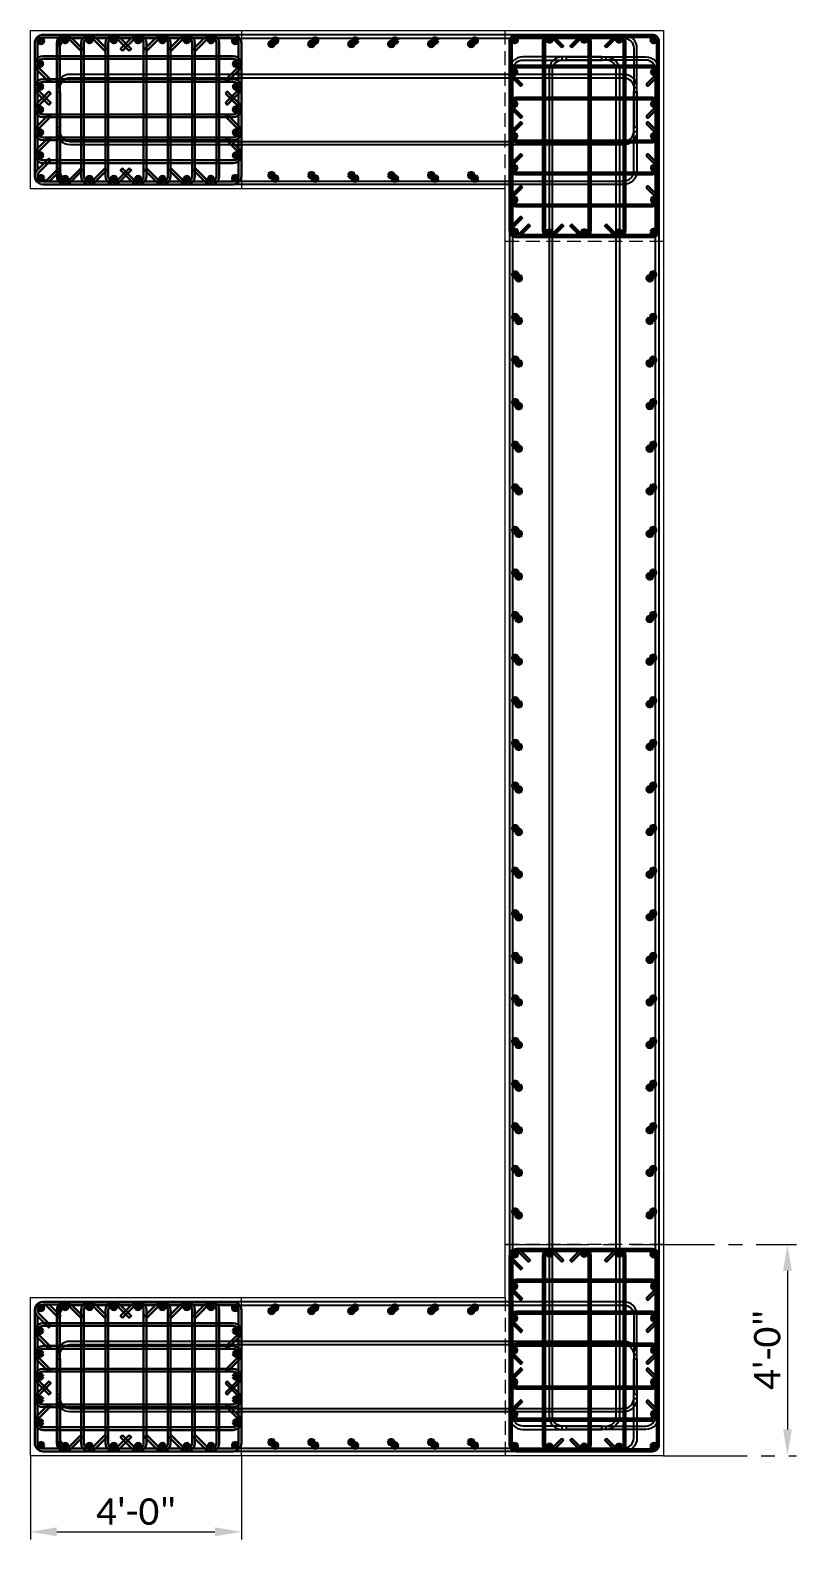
# Model space of a CAD drawing. Header units: inches. Extents: x -30573 to 11520, y -22457 to 4202.
# Drawn here: x 4421.9 to 4596.2, y -1636.4 to -1290.9 of the extents above; entities that cross this region are included whole.
import ezdxf

# ---------------------------------------------------------------- set-up
doc = ezdxf.new("R2010")
doc.units = ezdxf.units.IN
doc.header["$PDMODE"] = 35
doc.linetypes.add('CENTER2', pattern=[28.575, 19.05, -3.175, 3.175, -3.175])
doc.linetypes.add('HIDDEN2', pattern=[0.1875, 0.125, -0.0625])
doc.layers.get('Defpoints').update_dxf_attribs({"lineweight": 70})
for name, color, linetype, lineweight in [('ACERO1', 6, 'Continuous', 50), ('ACERO2', 5, 'Continuous', 30), ('ACERO3', 4, 'Continuous', 25), ('CONCRETO3', 4, 'Continuous', 25), ('CONCRETO7', 8, 'Continuous', 9), ('Ejes', 8, 'CENTER2', 9), ('PROY', 8, 'HIDDEN2', 9), ('TEXTO', 1, 'Continuous', 13)]:
    doc.layers.add(name, color=color, linetype=linetype, lineweight=lineweight)
doc.styles.add('A3_32', font='calibri.ttf', dxfattribs={"height": 6})
doc.dimstyles.new('PONDERA3_32', dxfattribs={"dimscale": 0, "dimtxt": 6, "dimasz": 6, "dimexe": 1.25, "dimexo": 0.625, "dimgap": 1.5, "dimtad": 1, "dimdec": 1, "dimrnd": 0.5, "dimzin": 1, "dimdsep": 46, "dimlunit": 4, "dimtxsty": 'A3_32', "dimcen": 0.5, "dimse1": 1, "dimse2": 1, "dimclrd": 256, "dimclrt": 256, "dimadec": 1, "dimazin": 0, "dimtfac": 1, "dimtdec": 1, "dimtmove": 0, "dimatfit": 3, "dimfxl": 1, "dimfrac": 2, "dimlwd": 13, "dimarcsym": 0})

# ---------------------------------------------------------------- blocks, each defined once
blk = doc.blocks.new('#9')
at = {"layer": 'ACERO1'}
h = blk.add_hatch(dxfattribs=at)
h.set_pattern_fill('ANSI31', color=256, scale=0.05)
h.set_pattern_definition([(45, (739.44426, 708.37343), (-0.112253202, 0.112253202), [])])
edge = h.paths.add_edge_path()
edge.add_arc((0, 0), 0.564, 0, 360)
blk.add_circle((0, 0), 0.564, dxfattribs=at)
blk = doc.blocks.new('*D1510')
at = {"layer": 'Defpoints', "color": 0, "transparency": 16777216}
for p in [(4594.15, -1566.87), (4594.15, -1614.87), (4594.15, -1614.87)]:
    blk.add_point(p, dxfattribs=at)
at = {"layer": 'TEXTO', "lineweight": 13, "transparency": 16777216}
blk.add_line((4594.15, -1572.87), (4594.15, -1608.87), dxfattribs=at)
at = {"layer": 'TEXTO', "transparency": 16777216}
for points in [[(4593.15, -1572.87), (4595.15, -1572.87), (4594.15, -1566.87)], [(4593.15, -1608.87), (4595.15, -1608.87), (4594.15, -1614.87)]]:
    blk.add_solid(points, dxfattribs=at)
at = {"layer": 'TEXTO', "transparency": 16777216, "insert": (4589.57, -1590.87), "char_height": 6, "attachment_point": 5, "rotation": 90, "style": 'A3_32'}
blk.add_mtext('4\'-0"', dxfattribs=at)
blk = doc.blocks.new('*D1512')
at = {"layer": 'Defpoints', "color": 0, "transparency": 16777216}
for p in [(4421.92, -1632.16), (4469.92, -1632.16), (4469.92, -1632.16)]:
    blk.add_point(p, dxfattribs=at)
at = {"layer": 'TEXTO', "lineweight": 13, "transparency": 16777216}
blk.add_line((4427.92, -1632.16), (4463.92, -1632.16), dxfattribs=at)
at = {"layer": 'TEXTO', "transparency": 16777216}
for points in [[(4427.92, -1631.16), (4427.92, -1633.16), (4421.92, -1632.16)], [(4463.92, -1631.16), (4463.92, -1633.16), (4469.92, -1632.16)]]:
    blk.add_solid(points, dxfattribs=at)
at = {"layer": 'TEXTO', "transparency": 16777216, "insert": (4445.92, -1627.59), "char_height": 6, "attachment_point": 5, "style": 'A3_32'}
blk.add_mtext('4\'-0"', dxfattribs=at)

msp = doc.modelspace()

# ---------------------------------------------------------------- linework, layer by layer
at = {"layer": 'ACERO2'}
for points in [[(4422.92, -1323.994), (4422.92, -1293.744, -0.4142136), (4424.795, -1291.869), (4468.045, -1291.869, -0.4142136), (4469.92, -1293.744), (4469.92, -1323.994, -0.4142136), (4468.045, -1325.869), (4424.795, -1325.869, -0.6681786), (4423.469, -1322.668), (4426.121, -1320.017), (4426.563, -1320.459), (4423.911, -1323.11, 1), (4425.679, -1324.878), (4428.331, -1322.226), (4428.773, -1322.668), (4426.197, -1325.244)], [(4532.42, -1337.869), (4563.42, -1337.869, 0.4142136), (4564.92, -1336.369), (4564.92, -1293.369, 0.4142136), (4563.42, -1291.869), (4532.42, -1291.869, 0.4142136), (4530.92, -1293.369), (4530.92, -1336.369, 0.6681786), (4533.481, -1337.43), (4535.602, -1335.308), (4535.248, -1334.955), (4533.127, -1337.076, -0.6681786), (4531.42, -1336.369), (4531.42, -1293.369, -0.4142136), (4532.42, -1292.369), (4563.42, -1292.369, -0.4142136), (4564.42, -1293.369), (4564.42, -1336.369, -0.4142136), (4563.42, -1337.369), (4533.541, -1337.369)], [(4424.795, -1325.244), (4468.045, -1325.244, 0.4142136), (4469.295, -1323.994), (4469.295, -1293.744, 0.4142136), (4468.045, -1292.494), (4424.795, -1292.494, 0.4142136), (4423.545, -1293.744), (4423.545, -1322.592)], [(4531.42, -1335.248), (4533.481, -1333.187), (4533.834, -1333.541), (4531.713, -1335.662, 0.1989124), (4531.42, -1336.369)], [(4532.42, -1567.869), (4563.42, -1567.869, -0.4142136), (4564.92, -1569.369), (4564.92, -1612.369, -0.4142136), (4563.42, -1613.869), (4532.42, -1613.869, -0.4142136), (4530.92, -1612.369), (4530.92, -1569.369, -0.6681786), (4533.481, -1568.308), (4535.602, -1570.43), (4535.248, -1570.783), (4533.127, -1568.662, 0.6681786), (4531.42, -1569.369), (4531.42, -1612.369, 0.4142136), (4532.42, -1613.369), (4563.42, -1613.369, 0.4142136), (4564.42, -1612.369), (4564.42, -1569.369, 0.4142136), (4563.42, -1568.369), (4533.541, -1568.369)], [(4531.42, -1570.49), (4533.481, -1572.551), (4533.834, -1572.197), (4531.713, -1570.076, -0.1989124), (4531.42, -1569.369)], [(4422.92, -1581.744), (4422.92, -1611.994, 0.4142136), (4424.795, -1613.869), (4468.045, -1613.869, 0.4142136), (4469.92, -1611.994), (4469.92, -1581.744, 0.4142136), (4468.045, -1579.869), (4424.795, -1579.869, 0.6681786), (4423.469, -1583.07), (4426.121, -1585.722), (4426.563, -1585.28), (4423.911, -1582.628, -1), (4425.679, -1580.86), (4428.331, -1583.512), (4428.773, -1583.07), (4426.197, -1580.494)], [(4424.795, -1580.494), (4468.045, -1580.494, -0.4142136), (4469.295, -1581.744), (4469.295, -1611.994, -0.4142136), (4468.045, -1613.244), (4424.795, -1613.244, -0.4142136), (4423.545, -1611.994), (4423.545, -1583.146)]]:
    msp.add_lwpolyline(points, format="xyb", dxfattribs=at)
for points in [[(4433.362, -1295.512), (4433.804, -1295.07), (4431.152, -1292.418, 0.6681786), (4427.951, -1293.744), (4427.951, -1323.994, 0.6681786), (4431.152, -1325.32), (4433.804, -1322.668), (4433.362, -1322.226), (4430.71, -1324.878, -0.6681786), (4428.576, -1323.994), (4428.576, -1293.744, -0.6681786), (4430.71, -1292.86)], [(4438.889, -1295.512), (4439.331, -1295.07), (4436.68, -1292.418, 0.6681786), (4433.479, -1293.744), (4433.479, -1323.994, 0.6681786), (4436.68, -1325.32), (4439.331, -1322.668), (4438.889, -1322.226), (4436.238, -1324.878, -0.6681786), (4434.104, -1323.994), (4434.104, -1293.744, -0.6681786), (4436.238, -1292.86)], [(4444.417, -1295.512), (4444.859, -1295.07), (4442.207, -1292.418, 0.6681786), (4439.006, -1293.744), (4439.006, -1323.994, 0.6681786), (4442.207, -1325.32), (4444.859, -1322.668), (4444.417, -1322.226), (4441.765, -1324.878, -0.6681786), (4439.631, -1323.994), (4439.631, -1293.744, -0.6681786), (4441.765, -1292.86)], [(4442.896, -1295.512), (4442.454, -1295.07), (4445.106, -1292.418, -0.6681786), (4448.306, -1293.744), (4448.306, -1323.994, -0.6681786), (4445.106, -1325.32), (4442.454, -1322.668), (4442.896, -1322.226), (4445.547, -1324.878, 0.6681786), (4447.681, -1323.994), (4447.681, -1293.744, 0.6681786), (4445.547, -1292.86)], [(4448.423, -1295.512), (4447.981, -1295.07), (4450.633, -1292.418, -0.6681786), (4453.834, -1293.744), (4453.834, -1323.994, -0.6681786), (4450.633, -1325.32), (4447.981, -1322.668), (4448.423, -1322.226), (4451.075, -1324.878, 0.6681786), (4453.209, -1323.994), (4453.209, -1293.744, 0.6681786), (4451.075, -1292.86)], [(4453.951, -1295.512), (4453.509, -1295.07), (4456.161, -1292.418, -0.6681786), (4459.361, -1293.744), (4459.361, -1323.994, -0.6681786), (4456.161, -1325.32), (4453.509, -1322.668), (4453.951, -1322.226), (4456.602, -1324.878, 0.6681786), (4458.736, -1323.994), (4458.736, -1293.744, 0.6681786), (4456.602, -1292.86)], [(4459.478, -1295.512), (4459.036, -1295.07), (4461.688, -1292.418, -0.6681786), (4464.889, -1293.744), (4464.889, -1323.994, -0.6681786), (4461.688, -1325.32), (4459.036, -1322.668), (4459.478, -1322.226), (4462.13, -1324.878, 0.6681786), (4464.264, -1323.994), (4464.264, -1293.744, 0.6681786), (4462.13, -1292.86)], [(4542.844, -1294.783), (4543.198, -1294.43), (4541.077, -1292.308, 0.6681786), (4538.516, -1293.369), (4538.516, -1336.369, 0.6681786), (4541.077, -1337.43), (4543.198, -1335.308), (4542.844, -1334.955), (4540.723, -1337.076, -0.6681786), (4539.016, -1336.369), (4539.016, -1293.369, -0.6681786), (4540.723, -1292.662)], [(4545.092, -1294.783), (4544.738, -1294.43), (4546.859, -1292.308, -0.6681786), (4549.42, -1293.369), (4549.42, -1336.369, -0.6681786), (4546.859, -1337.43), (4544.738, -1335.308), (4545.092, -1334.955), (4547.213, -1337.076, 0.6681786), (4548.92, -1336.369), (4548.92, -1293.369, 0.6681786), (4547.213, -1292.662)], [(4552.996, -1294.783), (4552.642, -1294.43), (4554.764, -1292.308, -0.6681786), (4557.324, -1293.369), (4557.324, -1336.369, -0.6681786), (4554.764, -1337.43), (4552.642, -1335.308), (4552.996, -1334.955), (4555.117, -1337.076, 0.6681786), (4556.824, -1336.369), (4556.824, -1293.369, 0.6681786), (4555.117, -1292.662)], [(4466.284, -1302.129), (4466.726, -1302.571), (4469.378, -1299.919, 0.6681786), (4468.052, -1296.718), (4424.795, -1296.718, 0.6681786), (4423.469, -1299.919), (4426.121, -1302.571), (4426.563, -1302.129), (4423.911, -1299.477, -0.6681786), (4424.795, -1297.343), (4468.052, -1297.343, -0.6681786), (4468.936, -1299.477)], [(4562.006, -1303.159), (4562.359, -1303.512), (4564.481, -1301.391, 0.6681786), (4563.42, -1298.83), (4532.42, -1298.83, 0.6681786), (4531.359, -1301.391), (4533.481, -1303.512), (4533.834, -1303.159), (4531.713, -1301.037, -0.6681786), (4532.42, -1299.33), (4563.42, -1299.33, -0.6681786), (4564.127, -1301.037)], [(4466.284, -1307.332), (4466.726, -1307.774), (4469.378, -1305.122, 0.6681786), (4468.052, -1301.921), (4424.795, -1301.921, 0.6681786), (4423.469, -1305.122), (4426.121, -1307.774), (4426.563, -1307.332), (4423.911, -1304.68, -0.6681786), (4424.795, -1302.546), (4468.052, -1302.546, -0.6681786), (4468.936, -1304.68)], [(4466.284, -1305.203), (4466.726, -1304.761), (4469.378, -1307.413, -0.6681786), (4468.052, -1310.613), (4424.795, -1310.613, -0.6681786), (4423.469, -1307.413), (4426.121, -1304.761), (4426.563, -1305.203), (4423.911, -1307.854, 0.6681786), (4424.795, -1309.988), (4468.052, -1309.988, 0.6681786), (4468.936, -1307.854)], [(4562.006, -1310.428), (4562.359, -1310.782), (4564.481, -1308.66, 0.6681786), (4563.42, -1306.1), (4532.42, -1306.1, 0.6681786), (4531.359, -1308.66), (4533.481, -1310.782), (4533.834, -1310.428), (4531.713, -1308.307, -0.6681786), (4532.42, -1306.6), (4563.42, -1306.6, -0.6681786), (4564.127, -1308.307)], [(4466.284, -1310.406), (4466.726, -1309.964), (4469.378, -1312.616, -0.6681786), (4468.052, -1315.817), (4424.795, -1315.817, -0.6681786), (4423.469, -1312.616), (4426.121, -1309.964), (4426.563, -1310.406), (4423.911, -1313.058, 0.6681786), (4424.795, -1315.192), (4468.052, -1315.192, 0.6681786), (4468.936, -1313.058)], [(4562.006, -1312.041), (4562.359, -1311.687), (4564.481, -1313.808, -0.6681786), (4563.42, -1316.369), (4532.42, -1316.369, -0.6681786), (4531.359, -1313.808), (4533.481, -1311.687), (4533.834, -1312.041), (4531.713, -1314.162, 0.6681786), (4532.42, -1315.869), (4563.42, -1315.869, 0.6681786), (4564.127, -1314.162)], [(4466.284, -1315.61), (4466.726, -1315.168), (4469.378, -1317.819, -0.6681786), (4468.052, -1321.02), (4424.795, -1321.02, -0.6681786), (4423.469, -1317.819), (4426.121, -1315.168), (4426.563, -1315.61), (4423.911, -1318.261, 0.6681786), (4424.795, -1320.395), (4468.052, -1320.395, 0.6681786), (4468.936, -1318.261)], [(4562.006, -1319.31), (4562.359, -1318.957), (4564.481, -1321.078, -0.6681786), (4563.42, -1323.639), (4532.42, -1323.639, -0.6681786), (4531.359, -1321.078), (4533.481, -1318.957), (4533.834, -1319.31), (4531.713, -1321.431, 0.6681786), (4532.42, -1323.139), (4563.42, -1323.139, 0.6681786), (4564.127, -1321.431)], [(4562.006, -1326.58), (4562.359, -1326.226), (4564.481, -1328.347, -0.6681786), (4563.42, -1330.908), (4532.42, -1330.908, -0.6681786), (4531.359, -1328.347), (4533.481, -1326.226), (4533.834, -1326.58), (4531.713, -1328.701, 0.6681786), (4532.42, -1330.408), (4563.42, -1330.408, 0.6681786), (4564.127, -1328.701)], [(4542.844, -1610.955), (4543.198, -1611.308), (4541.077, -1613.43, -0.6681786), (4538.516, -1612.369), (4538.516, -1569.369, -0.6681786), (4541.077, -1568.308), (4543.198, -1570.43), (4542.844, -1570.783), (4540.723, -1568.662, 0.6681786), (4539.016, -1569.369), (4539.016, -1612.369, 0.6681786), (4540.723, -1613.076)], [(4545.092, -1610.955), (4544.738, -1611.308), (4546.859, -1613.43, 0.6681786), (4549.42, -1612.369), (4549.42, -1569.369, 0.6681786), (4546.859, -1568.308), (4544.738, -1570.43), (4545.092, -1570.783), (4547.213, -1568.662, -0.6681786), (4548.92, -1569.369), (4548.92, -1612.369, -0.6681786), (4547.213, -1613.076)], [(4552.996, -1610.955), (4552.642, -1611.308), (4554.764, -1613.43, 0.6681786), (4557.324, -1612.369), (4557.324, -1569.369, 0.6681786), (4554.764, -1568.308), (4552.642, -1570.43), (4552.996, -1570.783), (4555.117, -1568.662, -0.6681786), (4556.824, -1569.369), (4556.824, -1612.369, -0.6681786), (4555.117, -1613.076)], [(4562.006, -1579.159), (4562.359, -1579.512), (4564.481, -1577.391, 0.6681786), (4563.42, -1574.83), (4532.42, -1574.83, 0.6681786), (4531.359, -1577.391), (4533.481, -1579.512), (4533.834, -1579.159), (4531.713, -1577.037, -0.6681786), (4532.42, -1575.33), (4563.42, -1575.33, -0.6681786), (4564.127, -1577.037)], [(4433.362, -1610.226), (4433.804, -1610.668), (4431.152, -1613.32, -0.6681786), (4427.951, -1611.994), (4427.951, -1581.744, -0.6681786), (4431.152, -1580.418), (4433.804, -1583.07), (4433.362, -1583.512), (4430.71, -1580.86, 0.6681786), (4428.576, -1581.744), (4428.576, -1611.994, 0.6681786), (4430.71, -1612.878)], [(4438.889, -1610.226), (4439.331, -1610.668), (4436.68, -1613.32, -0.6681786), (4433.479, -1611.994), (4433.479, -1581.744, -0.6681786), (4436.68, -1580.418), (4439.331, -1583.07), (4438.889, -1583.512), (4436.238, -1580.86, 0.6681786), (4434.104, -1581.744), (4434.104, -1611.994, 0.6681786), (4436.238, -1612.878)], [(4444.417, -1610.226), (4444.859, -1610.668), (4442.207, -1613.32, -0.6681786), (4439.006, -1611.994), (4439.006, -1581.744, -0.6681786), (4442.207, -1580.418), (4444.859, -1583.07), (4444.417, -1583.512), (4441.765, -1580.86, 0.6681786), (4439.631, -1581.744), (4439.631, -1611.994, 0.6681786), (4441.765, -1612.878)], [(4442.896, -1610.226), (4442.454, -1610.668), (4445.106, -1613.32, 0.6681786), (4448.306, -1611.994), (4448.306, -1581.744, 0.6681786), (4445.106, -1580.418), (4442.454, -1583.07), (4442.896, -1583.512), (4445.547, -1580.86, -0.6681786), (4447.681, -1581.744), (4447.681, -1611.994, -0.6681786), (4445.547, -1612.878)], [(4448.423, -1610.226), (4447.981, -1610.668), (4450.633, -1613.32, 0.6681786), (4453.834, -1611.994), (4453.834, -1581.744, 0.6681786), (4450.633, -1580.418), (4447.981, -1583.07), (4448.423, -1583.512), (4451.075, -1580.86, -0.6681786), (4453.209, -1581.744), (4453.209, -1611.994, -0.6681786), (4451.075, -1612.878)], [(4453.951, -1610.226), (4453.509, -1610.668), (4456.161, -1613.32, 0.6681786), (4459.361, -1611.994), (4459.361, -1581.744, 0.6681786), (4456.161, -1580.418), (4453.509, -1583.07), (4453.951, -1583.512), (4456.602, -1580.86, -0.6681786), (4458.736, -1581.744), (4458.736, -1611.994, -0.6681786), (4456.602, -1612.878)], [(4459.478, -1610.226), (4459.036, -1610.668), (4461.688, -1613.32, 0.6681786), (4464.889, -1611.994), (4464.889, -1581.744, 0.6681786), (4461.688, -1580.418), (4459.036, -1583.07), (4459.478, -1583.512), (4462.13, -1580.86, -0.6681786), (4464.264, -1581.744), (4464.264, -1611.994, -0.6681786), (4462.13, -1612.878)], [(4562.006, -1586.428), (4562.359, -1586.782), (4564.481, -1584.66, 0.6681786), (4563.42, -1582.1), (4532.42, -1582.1, 0.6681786), (4531.359, -1584.66), (4533.481, -1586.782), (4533.834, -1586.428), (4531.713, -1584.307, -0.6681786), (4532.42, -1582.6), (4563.42, -1582.6, -0.6681786), (4564.127, -1584.307)], [(4466.284, -1590.129), (4466.726, -1590.571), (4469.378, -1587.919, 0.6681786), (4468.052, -1584.718), (4424.795, -1584.718, 0.6681786), (4423.469, -1587.919), (4426.121, -1590.571), (4426.563, -1590.129), (4423.911, -1587.477, -0.6681786), (4424.795, -1585.343), (4468.052, -1585.343, -0.6681786), (4468.936, -1587.477)], [(4562.006, -1593.697), (4562.359, -1594.051), (4564.481, -1591.93, 0.6681786), (4563.42, -1589.369), (4532.42, -1589.369, 0.6681786), (4531.359, -1591.93), (4533.481, -1594.051), (4533.834, -1593.697), (4531.713, -1591.576, -0.6681786), (4532.42, -1589.869), (4563.42, -1589.869, -0.6681786), (4564.127, -1591.576)], [(4466.284, -1595.332), (4466.726, -1595.774), (4469.378, -1593.122, 0.6681786), (4468.052, -1589.921), (4424.795, -1589.921, 0.6681786), (4423.469, -1593.122), (4426.121, -1595.774), (4426.563, -1595.332), (4423.911, -1592.68, -0.6681786), (4424.795, -1590.546), (4468.052, -1590.546, -0.6681786), (4468.936, -1592.68)], [(4466.284, -1600.535), (4466.726, -1600.977), (4469.378, -1598.326, 0.6681786), (4468.052, -1595.125), (4424.795, -1595.125, 0.6681786), (4423.469, -1598.326), (4426.121, -1600.977), (4426.563, -1600.535), (4423.911, -1597.884, -0.6681786), (4424.795, -1595.75), (4468.052, -1595.75, -0.6681786), (4468.936, -1597.884)], [(4562.006, -1595.31), (4562.359, -1594.957), (4564.481, -1597.078, -0.6681786), (4563.42, -1599.639), (4532.42, -1599.639, -0.6681786), (4531.359, -1597.078), (4533.481, -1594.957), (4533.834, -1595.31), (4531.713, -1597.431, 0.6681786), (4532.42, -1599.139), (4563.42, -1599.139, 0.6681786), (4564.127, -1597.431)], [(4466.284, -1598.406), (4466.726, -1597.964), (4469.378, -1600.616, -0.6681786), (4468.052, -1603.817), (4424.795, -1603.817, -0.6681786), (4423.469, -1600.616), (4426.121, -1597.964), (4426.563, -1598.406), (4423.911, -1601.058, 0.6681786), (4424.795, -1603.192), (4468.052, -1603.192, 0.6681786), (4468.936, -1601.058)], [(4466.284, -1603.61), (4466.726, -1603.168), (4469.378, -1605.819, -0.6681786), (4468.052, -1609.02), (4424.795, -1609.02, -0.6681786), (4423.469, -1605.819), (4426.121, -1603.168), (4426.563, -1603.61), (4423.911, -1606.261, 0.6681786), (4424.795, -1608.395), (4468.052, -1608.395, 0.6681786), (4468.936, -1606.261)], [(4562.006, -1602.58), (4562.359, -1602.226), (4564.481, -1604.347, -0.6681786), (4563.42, -1606.908), (4532.42, -1606.908, -0.6681786), (4531.359, -1604.347), (4533.481, -1602.226), (4533.834, -1602.58), (4531.713, -1604.701, 0.6681786), (4532.42, -1606.408), (4563.42, -1606.408, 0.6681786), (4564.127, -1604.701)]]:
    msp.add_lwpolyline(points, format="xyb", close=True, dxfattribs=at)
at = {"layer": 'ACERO3'}
for points in [[(4559.92, -1303.869), (4559.92, -1294.869, 0.4142136), (4556.92, -1291.869), (4430.92, -1291.869, 0.4142136), (4427.92, -1294.869), (4427.92, -1303.869), (4428.67, -1303.869), (4428.67, -1294.869, -0.4142136), (4430.92, -1292.619), (4556.92, -1292.619, -0.4142136), (4559.17, -1294.869), (4559.17, -1303.869)], [(4542.92, -1296.869), (4533.92, -1296.869, 0.4142136), (4530.92, -1299.869), (4530.92, -1605.869, 0.4142136), (4533.92, -1608.869), (4542.92, -1608.869), (4542.92, -1608.119), (4533.92, -1608.119, -0.4142136), (4531.67, -1605.869), (4531.67, -1299.869, -0.4142136), (4533.92, -1297.619), (4542.92, -1297.619)], [(4551.92, -1296.869), (4542.92, -1296.869, 0.4142136), (4539.92, -1299.869), (4539.92, -1605.869, 0.4142136), (4542.92, -1608.869), (4551.92, -1608.869), (4551.92, -1608.119), (4542.92, -1608.119, -0.4142136), (4540.67, -1605.869), (4540.67, -1299.869, -0.4142136), (4542.92, -1297.619), (4551.92, -1297.619)], [(4543.92, -1296.869), (4552.92, -1296.869, -0.4142136), (4555.92, -1299.869), (4555.92, -1605.869, -0.4142136), (4552.92, -1608.869), (4543.92, -1608.869), (4543.92, -1608.119), (4552.92, -1608.119, 0.4142136), (4555.17, -1605.869), (4555.17, -1299.869, 0.4142136), (4552.92, -1297.619), (4543.92, -1297.619)], [(4552.92, -1296.869), (4561.92, -1296.869, -0.4142136), (4564.92, -1299.869), (4564.92, -1605.869, -0.4142136), (4561.92, -1608.869), (4552.92, -1608.869), (4552.92, -1608.119), (4561.92, -1608.119, 0.4142136), (4564.17, -1605.869), (4564.17, -1299.869, 0.4142136), (4561.92, -1297.619), (4552.92, -1297.619)], [(4559.92, -1312.869), (4559.92, -1303.869, 0.4142136), (4556.92, -1300.869), (4430.92, -1300.869, 0.4142136), (4427.92, -1303.869), (4427.92, -1312.869), (4428.67, -1312.869), (4428.67, -1303.869, -0.4142136), (4430.92, -1301.619), (4556.92, -1301.619, -0.4142136), (4559.17, -1303.869), (4559.17, -1312.869)], [(4559.92, -1304.869), (4559.92, -1313.869, -0.4142136), (4556.92, -1316.869), (4430.92, -1316.869, -0.4142136), (4427.92, -1313.869), (4427.92, -1304.869), (4428.67, -1304.869), (4428.67, -1313.869, 0.4142136), (4430.92, -1316.119), (4556.92, -1316.119, 0.4142136), (4559.17, -1313.869), (4559.17, -1304.869)], [(4559.92, -1313.869), (4559.92, -1322.869, -0.4142136), (4556.92, -1325.869), (4430.92, -1325.869, -0.4142136), (4427.92, -1322.869), (4427.92, -1313.869), (4428.67, -1313.869), (4428.67, -1322.869, 0.4142136), (4430.92, -1325.119), (4556.92, -1325.119, 0.4142136), (4559.17, -1322.869), (4559.17, -1313.869)], [(4559.92, -1591.869), (4559.92, -1582.869, 0.4142136), (4556.92, -1579.869), (4430.92, -1579.869, 0.4142136), (4427.92, -1582.869), (4427.92, -1591.869), (4428.67, -1591.869), (4428.67, -1582.869, -0.4142136), (4430.92, -1580.619), (4556.92, -1580.619, -0.4142136), (4559.17, -1582.869), (4559.17, -1591.869)], [(4559.92, -1600.869), (4559.92, -1591.869, 0.4142136), (4556.92, -1588.869), (4430.92, -1588.869, 0.4142136), (4427.92, -1591.869), (4427.92, -1600.869), (4428.67, -1600.869), (4428.67, -1591.869, -0.4142136), (4430.92, -1589.619), (4556.92, -1589.619, -0.4142136), (4559.17, -1591.869), (4559.17, -1600.869)], [(4559.92, -1592.869), (4559.92, -1601.869, -0.4142136), (4556.92, -1604.869), (4430.92, -1604.869, -0.4142136), (4427.92, -1601.869), (4427.92, -1592.869), (4428.67, -1592.869), (4428.67, -1601.869, 0.4142136), (4430.92, -1604.119), (4556.92, -1604.119, 0.4142136), (4559.17, -1601.869), (4559.17, -1592.869)], [(4559.92, -1601.869), (4559.92, -1610.869, -0.4142136), (4556.92, -1613.869), (4430.92, -1613.869, -0.4142136), (4427.92, -1610.869), (4427.92, -1601.869), (4428.67, -1601.869), (4428.67, -1610.869, 0.4142136), (4430.92, -1613.119), (4556.92, -1613.119, 0.4142136), (4559.17, -1610.869), (4559.17, -1601.869)]]:
    msp.add_lwpolyline(points, format="xyb", close=True, dxfattribs=at)
at = {"layer": 'CONCRETO7'}
msp.add_lwpolyline([(4421.92, -1578.869), (4529.92, -1578.869), (4529.92, -1326.869), (4421.92, -1326.869), (4421.92, -1290.869), (4565.92, -1290.869), (4565.92, -1614.869), (4421.92, -1614.869)], close=True, dxfattribs=at)
at = {"layer": 'Ejes'}
for p, q in [((4529.92, -1566.869), (4596.239, -1566.869)), ((4421.92, -1614.869), (4421.92, -1636.433)), ((4469.92, -1614.869), (4469.92, -1636.433)), ((4565.92, -1614.869), (4596.239, -1614.869))]:
    msp.add_line(p, q, dxfattribs=at)
at = {"layer": 'PROY', "ltscale": 25}
for p, q in [((4469.92, -1290.869), (4469.92, -1326.869)), ((4529.92, -1326.869), (4529.92, -1290.869)), ((4565.92, -1338.869), (4529.92, -1338.869)), ((4565.92, -1566.869), (4529.92, -1566.869)), ((4469.92, -1614.869), (4469.92, -1578.869)), ((4529.92, -1578.869), (4529.92, -1614.869))]:
    msp.add_line(p, q, dxfattribs=at)

# ---------------------------------------------------------------- block references
at = {"layer": 'CONCRETO3'}
for p in [(4540.016, -1292.933), (4547.92, -1292.933), (4555.824, -1292.933), (4429.837, -1293.058), (4435.365, -1293.058), (4440.893, -1293.058), (4446.42, -1293.058), (4451.948, -1293.058), (4457.475, -1293.058), (4463.003, -1293.058), (4468.53, -1293.259), (4476.772, -1293.953), (4477.613, -1293.183), (4485.855, -1293.953), (4486.696, -1293.183), (4494.938, -1293.953), (4495.779, -1293.183), (4504.021, -1293.953), (4504.862, -1293.183), (4513.105, -1293.953), (4513.946, -1293.183), (4522.188, -1293.953), (4523.029, -1293.183), (4563.728, -1293.061), (4468.731, -1298.462), (4468.731, -1303.666), (4468.731, -1308.869), (4468.731, -1314.072), (4468.731, -1319.276), (4562.824, -1347.203), (4563.606, -1346.36), (4562.824, -1356.886), (4563.606, -1356.043), (4562.824, -1366.568), (4563.606, -1365.725), (4563.606, -1375.408), (4562.824, -1376.251), (4562.824, -1385.934), (4563.606, -1385.091), (4562.824, -1395.616), (4563.606, -1394.773), (4562.824, -1405.299), (4563.606, -1404.456), (4562.824, -1414.981), (4563.606, -1414.139), (4563.606, -1423.821), (4562.824, -1424.664), (4562.824, -1434.347), (4563.606, -1433.504), (4562.824, -1444.029), (4563.606, -1443.186), (4562.824, -1453.712), (4563.606, -1452.869), (4562.824, -1463.395), (4563.606, -1462.552), (4563.606, -1472.234), (4562.824, -1473.077), (4562.824, -1482.76), (4563.606, -1481.917), (4562.824, -1492.443), (4563.606, -1491.6), (4562.824, -1502.125), (4563.606, -1501.282), (4562.824, -1511.808), (4563.606, -1510.965), (4563.606, -1520.648), (4562.824, -1521.491), (4562.824, -1531.173), (4563.606, -1530.33), (4562.824, -1540.856), (4563.606, -1540.013), (4562.824, -1550.538), (4563.606, -1549.695), (4562.824, -1560.221), (4563.606, -1559.378), (4540.016, -1568.933), (4547.92, -1568.933), (4555.824, -1568.933), (4563.728, -1569.061), (4563.856, -1576.33), (4429.837, -1581.058), (4435.365, -1581.058), (4440.893, -1581.058), (4446.42, -1581.058), (4451.948, -1581.058), (4457.475, -1581.058), (4463.003, -1581.058), (4468.53, -1581.259), (4476.782, -1581.958), (4477.613, -1581.183), (4485.865, -1581.958), (4486.696, -1581.183), (4494.948, -1581.958), (4495.779, -1581.183), (4504.031, -1581.958), (4504.862, -1581.183), (4513.114, -1581.958), (4513.946, -1581.183), (4522.197, -1581.958), (4523.029, -1581.183), (4563.856, -1583.6), (4563.856, -1590.869), (4563.856, -1598.139), (4563.856, -1605.408)]:
    msp.add_blockref('#9', p, dxfattribs=at)
at = {"layer": 'CONCRETO3', "xscale": -1}
for p in [(4424.31, -1293.259), (4532.112, -1293.061), (4424.109, -1298.462), (4424.109, -1303.666), (4424.109, -1308.869), (4424.109, -1314.072), (4424.109, -1319.276), (4532.234, -1346.36), (4533.031, -1347.213), (4532.234, -1356.043), (4533.031, -1356.896), (4532.234, -1365.725), (4533.031, -1366.578), (4532.234, -1375.408), (4533.031, -1376.261), (4532.234, -1385.091), (4533.031, -1385.944), (4532.234, -1394.773), (4533.031, -1395.626), (4532.234, -1404.456), (4533.031, -1405.309), (4532.234, -1414.139), (4533.031, -1414.992), (4532.234, -1423.821), (4533.031, -1424.674), (4532.234, -1433.504), (4533.031, -1434.357), (4532.234, -1443.186), (4533.031, -1444.039), (4532.234, -1452.869), (4533.031, -1453.722), (4532.234, -1462.552), (4533.031, -1463.405), (4532.234, -1472.234), (4533.031, -1473.087), (4532.234, -1481.917), (4533.031, -1482.77), (4532.234, -1491.6), (4533.031, -1492.453), (4532.234, -1501.282), (4533.031, -1502.135), (4532.234, -1510.965), (4533.031, -1511.818), (4532.234, -1520.648), (4533.031, -1521.501), (4532.234, -1530.33), (4533.031, -1531.183), (4532.234, -1540.013), (4533.031, -1540.866), (4532.234, -1549.695), (4533.031, -1550.549), (4532.234, -1559.378), (4533.031, -1560.231), (4532.112, -1569.061), (4531.984, -1576.33), (4424.31, -1581.259), (4531.984, -1583.6), (4531.984, -1590.869), (4531.984, -1598.139), (4531.984, -1605.408)]:
    msp.add_blockref('#9', p, dxfattribs=at)
at = {"layer": 'CONCRETO3', "rotation": 180}
for p in [(4531.984, -1300.33), (4531.984, -1307.6), (4531.984, -1314.869), (4531.984, -1322.139), (4424.31, -1324.479), (4531.984, -1329.408), (4532.112, -1336.677), (4424.109, -1586.462), (4424.109, -1591.666), (4424.109, -1596.869), (4424.109, -1602.072), (4424.109, -1607.276), (4424.31, -1612.479), (4532.112, -1612.677)]:
    msp.add_blockref('#9', p, dxfattribs=at)
at = {"layer": 'CONCRETO3', "xscale": -1, "rotation": 180}
for p in [(4563.856, -1300.33), (4563.856, -1307.6), (4563.856, -1314.869), (4476.782, -1323.781), (4485.865, -1323.781), (4494.948, -1323.781), (4504.031, -1323.781), (4513.114, -1323.781), (4522.197, -1323.781), (4563.856, -1322.139), (4429.837, -1324.68), (4435.365, -1324.68), (4440.893, -1324.68), (4446.42, -1324.68), (4451.948, -1324.68), (4457.475, -1324.68), (4463.003, -1324.68), (4468.53, -1324.479), (4477.613, -1324.555), (4486.696, -1324.555), (4495.779, -1324.555), (4504.862, -1324.555), (4513.946, -1324.555), (4523.029, -1324.555), (4563.856, -1329.408), (4540.016, -1336.805), (4547.92, -1336.805), (4555.824, -1336.805), (4563.728, -1336.677), (4468.731, -1586.462), (4468.731, -1591.666), (4468.731, -1596.869), (4468.731, -1602.072), (4468.731, -1607.276), (4429.837, -1612.68), (4435.365, -1612.68), (4440.893, -1612.68), (4446.42, -1612.68), (4451.948, -1612.68), (4457.475, -1612.68), (4463.003, -1612.68), (4468.53, -1612.479), (4476.772, -1611.786), (4477.613, -1612.555), (4485.855, -1611.786), (4486.696, -1612.555), (4494.938, -1611.786), (4495.779, -1612.555), (4504.021, -1611.786), (4504.862, -1612.555), (4513.105, -1611.786), (4513.946, -1612.555), (4522.188, -1611.786), (4523.029, -1612.555), (4540.016, -1612.805), (4547.92, -1612.805), (4555.824, -1612.805), (4563.728, -1612.677)]:
    msp.add_blockref('#9', p, dxfattribs=at)

# ---------------------------------------------------------------- dimensions: what is measured, and where the dimension line sits
at = {"layer": 'TEXTO'}
for p1, p2, picture, middle in [((4594.145, -1566.869), (4594.145, -1614.869), '*D1510', (4589.571, -1590.869)), ((4421.92, -1632.16), (4469.92, -1632.16), '*D1512', (4445.92, -1627.586))]:
    dim = msp.add_aligned_dim(p1=p1, p2=p2, distance=0, dimstyle='PONDERA3_32', override={"dimscale": 1}, dxfattribs=at)
    dim.commit()
    dim.dimension.update_dxf_attribs({"geometry": picture, "text_midpoint": middle})

doc.saveas('drawing.dxf')
